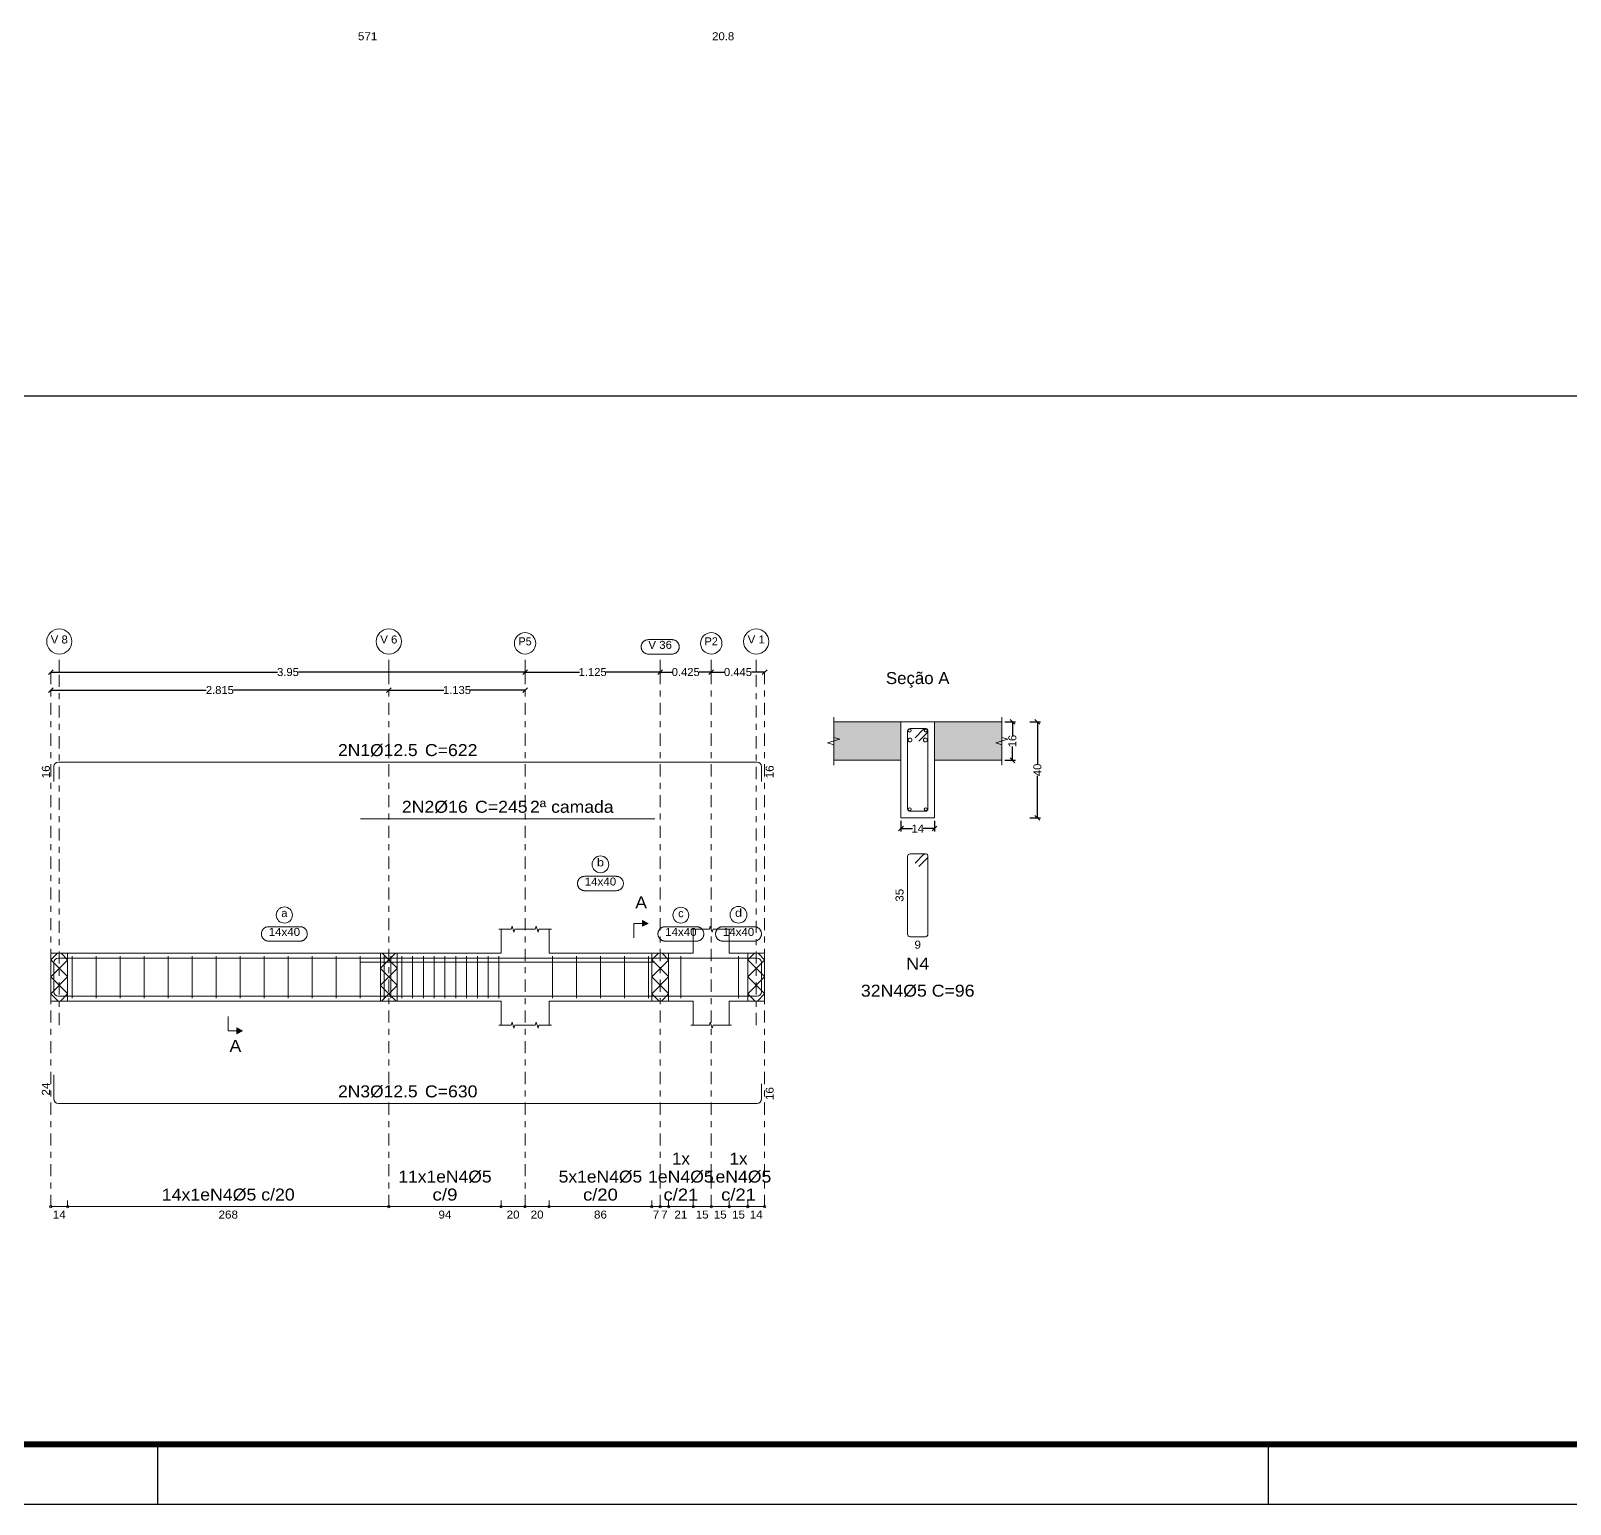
# Model space of a CAD drawing. Header units: centimetres. Extents: x 3194 to 3278, y -951 to -517.
# Drawn here: x 3220.8 to 3246.45, y -827.37 to -802.82 of the extents above; entities that cross this region are included whole.
import ezdxf
from ezdxf.enums import TextEntityAlignment as Align

# ---------------------------------------------------------------- set-up
doc = ezdxf.new("R2010")
doc.units = ezdxf.units.CM
doc.linetypes.add('CYPE_RAYAPUNTO', pattern=[0.4125, 0.2025, -0.105, 0, -0.105])
for name, color, linetype, lineweight in [('ARM_LONGITUDINAL_Ø12_5', 34, 'Continuous', 9), ('ARM_LONGITUDINAL_Ø16', 35, 'Continuous', 9), ('ARM_TRANSVERSAL_Ø5', 120, 'Continuous', 9), ('ELE_ARM_TRANS_TXT_EST', 7, 'Continuous', 9), ('ELE_CONT_NOS', 7, 'Continuous', 9), ('ELE_CONT_VIG_CONCRETO', 7, 'Continuous', 9), ('ELE_COT_COMPRIMENTO_PROJETADO', 8, 'Continuous', 0), ('ELE_COT_COT_ANCORAGENS', 8, 'Continuous', 0), ('ELE_COT_COT_EST', 8, 'Continuous', 0), ('ELE_COT_COT_LIN_APOIOS', 8, 'CYPE_RAYAPUNTO', 0), ('ELE_COT_TEXTOS_ESTRIBOS', 8, 'Continuous', 0), ('ELE_REF_COT_LIN_AUX_COTA', 8, 'CYPE_RAYAPUNTO', 9), ('ELE_REF_LINHAS_MARCAS_PLANTA', 8, 'Continuous', 9), ('ELE_REF_MARCAS_PLANTA', 8, 'Continuous', 9), ('ELE_REF_REF_NOME', 8, 'Continuous', 9), ('ELE_REF_REF_REFERENCIA', 8, 'Continuous', 9), ('ELE_REF_TEXTO_REF_NOME', 8, 'Continuous', 9), ('ELE_REF_TEXTO_REF_REFERENCIA', 8, 'Continuous', 9), ('POR_ARM_LONG_ARM_TEXTOS', 7, 'Continuous', 9), ('POR_ARM_LONG_TXT_COMP', 7, 'Continuous', 9), ('POR_ARM_LONG_TXT_IND_LAYER_ARM_LONG', 7, 'Continuous', 9), ('SEC_CONT_LAJES_CORTE', 8, 'Continuous', 9), ('SEC_CONT_VIG_CONCRETO_CORTE', 7, 'Continuous', 9), ('SEC_COTAS_SEC_DIM_VIGA', 8, 'Continuous', 0), ('SEC_COTAS_TEXTOS_DETALHE_ESTRIBOS', 8, 'Continuous', 0), ('SEC_REF_TXT_NOMES', 2, 'Continuous', 9), ('SEC_REF_TXT_POSICOES_ARM_ESTRIBOS', 7, 'Continuous', 9)]:
    doc.layers.add(name, color=color, linetype=linetype, lineweight=lineweight)
doc.layers.add('ARQ-FOLHA', color=7, linetype='Continuous')
doc.styles.add('CYPETXT', font='arial.ttf', dxfattribs={"height": 0.2})
doc.styles.add('CYPETXT_0.2', font='arial.ttf', dxfattribs={"height": 0.133333})
doc.dimstyles.new('cype_oblique', dxfattribs={"dimtxt": 0.18, "dimasz": 0.18, "dimexe": 0.05, "dimexo": 0.05, "dimgap": 0, "dimtad": 0, "dimdec": 4, "dimzin": 0, "dimdsep": 46, "dimtxsty": 'CYPETXT_0.2', "dimblk": 'OBLIQUE', "dimtsz": 0.04, "dimcen": 0.09, "dimadec": 0, "dimazin": 0, "dimtfac": 1, "dimtdec": 4, "dimtofl": 0, "dimtmove": 2, "dimatfit": 3, "dimfxl": 1, "dimtolj": 1, "dimtzin": 0, "dimarcsym": 0})

# ---------------------------------------------------------------- blocks, each defined once
blk = doc.blocks.new('*D1331')
at = {"layer": 'Defpoints', "color": 0, "transparency": 16777216}
for p in [(3235.297, -815.934), (3235.857, -815.934), (3235.857, -816.111)]:
    blk.add_point(p, dxfattribs=at)
at = {"layer": 'SEC_COTAS_SEC_DIM_VIGA', "color": 0, "lineweight": -2, "transparency": 16777216}
for p, q in [((3235.257, -816.151), (3235.337, -816.071)), ((3235.297, -815.984), (3235.297, -816.161)), ((3235.297, -816.111), (3235.488, -816.111)), ((3235.857, -816.111), (3235.665, -816.111)), ((3235.817, -816.151), (3235.897, -816.071)), ((3235.857, -815.984), (3235.857, -816.161))]:
    blk.add_line(p, q, dxfattribs=at)
at = {"layer": 'SEC_COTAS_SEC_DIM_VIGA', "color": 0, "transparency": 16777216, "insert": (3235.577, -816.111), "char_height": 0.1333, "attachment_point": 5, "style": 'CYPETXT_0.2'}
blk.add_mtext('\\A1;14', dxfattribs=at)
blk = doc.blocks.new('_OBLIQUE')
at = {"color": 0, "linetype": 'ByBlock'}
blk.add_line((-0.5, -0.5), (0.5, 0.5), dxfattribs=at)
blk = doc.blocks.new('*D1332')
at = {"layer": 'Defpoints', "color": 0, "transparency": 16777216}
for p in [(3236.977, -814.334), (3237.154, -814.334), (3236.977, -814.974)]:
    blk.add_point(p, dxfattribs=at)
at = {"layer": 'SEC_COTAS_SEC_DIM_VIGA', "color": 0, "lineweight": -2, "transparency": 16777216}
for p, q in [((3237.027, -814.334), (3237.204, -814.334)), ((3237.194, -814.374), (3237.114, -814.294)), ((3237.154, -814.334), (3237.154, -814.565)), ((3237.194, -815.014), (3237.114, -814.934)), ((3237.154, -814.974), (3237.154, -814.743)), ((3237.027, -814.974), (3237.204, -814.974))]:
    blk.add_line(p, q, dxfattribs=at)
at = {"layer": 'SEC_COTAS_SEC_DIM_VIGA', "color": 0, "transparency": 16777216, "insert": (3237.154, -814.654), "char_height": 0.1333, "attachment_point": 5, "rotation": 90, "style": 'CYPETXT_0.2'}
blk.add_mtext('\\A1;16', dxfattribs=at)
blk = doc.blocks.new('*D1333')
at = {"layer": 'Defpoints', "color": 0, "transparency": 16777216}
for p in [(3237.393, -814.334), (3237.57, -814.334), (3237.393, -815.934)]:
    blk.add_point(p, dxfattribs=at)
at = {"layer": 'SEC_COTAS_SEC_DIM_VIGA', "color": 0, "lineweight": -2, "transparency": 16777216}
for p, q in [((3237.443, -814.334), (3237.62, -814.334)), ((3237.61, -814.374), (3237.53, -814.294)), ((3237.57, -814.334), (3237.57, -815.036)), ((3237.57, -815.934), (3237.57, -815.232)), ((3237.443, -815.934), (3237.62, -815.934)), ((3237.61, -815.974), (3237.53, -815.894))]:
    blk.add_line(p, q, dxfattribs=at)
at = {"layer": 'SEC_COTAS_SEC_DIM_VIGA', "color": 0, "transparency": 16777216, "insert": (3237.57, -815.134), "char_height": 0.1333, "attachment_point": 5, "rotation": 90, "style": 'CYPETXT_0.2'}
blk.add_mtext('\\A1;40', dxfattribs=at)
blk = doc.blocks.new('*D1335')
at = {"layer": 'Defpoints', "color": 0, "transparency": 16777216}
for p in [(3221.137, -813.804), (3221.137, -813.804), (3226.767, -813.804)]:
    blk.add_point(p, dxfattribs=at)
at = {"layer": 'ELE_COT_COMPRIMENTO_PROJETADO', "color": 0, "lineweight": -2, "transparency": 16777216}
for p, q in [((3221.097, -813.844), (3221.177, -813.764)), ((3221.137, -813.804), (3223.725, -813.804)), ((3226.767, -813.804), (3224.178, -813.804)), ((3226.727, -813.844), (3226.807, -813.764))]:
    blk.add_line(p, q, dxfattribs=at)
at = {"layer": 'ELE_COT_COMPRIMENTO_PROJETADO', "color": 0, "transparency": 16777216, "insert": (3223.952, -813.804), "char_height": 0.1333, "attachment_point": 5, "style": 'CYPETXT_0.2'}
blk.add_mtext('\\A1;2.815', dxfattribs=at)
blk = doc.blocks.new('*D1336')
at = {"layer": 'Defpoints', "color": 0, "transparency": 16777216}
for p in [(3226.767, -813.804), (3226.767, -813.804), (3229.037, -813.804)]:
    blk.add_point(p, dxfattribs=at)
at = {"layer": 'ELE_COT_COMPRIMENTO_PROJETADO', "color": 0, "lineweight": -2, "transparency": 16777216}
for p, q in [((3226.727, -813.844), (3226.807, -813.764)), ((3226.767, -813.804), (3227.682, -813.804)), ((3229.037, -813.804), (3228.121, -813.804)), ((3228.997, -813.844), (3229.077, -813.764))]:
    blk.add_line(p, q, dxfattribs=at)
at = {"layer": 'ELE_COT_COMPRIMENTO_PROJETADO', "color": 0, "transparency": 16777216, "insert": (3227.902, -813.804), "char_height": 0.1333, "attachment_point": 5, "style": 'CYPETXT_0.2'}
blk.add_mtext('\\A1;1.135', dxfattribs=at)
blk = doc.blocks.new('*D1337')
at = {"layer": 'Defpoints', "color": 0, "transparency": 16777216}
for p in [(3221.137, -813.504), (3221.137, -813.504), (3229.037, -813.504)]:
    blk.add_point(p, dxfattribs=at)
at = {"layer": 'ELE_COT_COMPRIMENTO_PROJETADO', "color": 0, "lineweight": -2, "transparency": 16777216}
for p, q in [((3221.097, -813.544), (3221.177, -813.464)), ((3221.137, -813.504), (3224.913, -813.504)), ((3229.037, -813.504), (3225.26, -813.504)), ((3228.997, -813.544), (3229.077, -813.464))]:
    blk.add_line(p, q, dxfattribs=at)
at = {"layer": 'ELE_COT_COMPRIMENTO_PROJETADO', "color": 0, "transparency": 16777216, "insert": (3225.087, -813.504), "char_height": 0.1333, "attachment_point": 5, "style": 'CYPETXT_0.2'}
blk.add_mtext('\\A1;3.95', dxfattribs=at)
blk = doc.blocks.new('*D1338')
at = {"layer": 'Defpoints', "color": 0, "transparency": 16777216}
for p in [(3229.037, -813.504), (3229.037, -813.504), (3231.287, -813.504)]:
    blk.add_point(p, dxfattribs=at)
at = {"layer": 'ELE_COT_COMPRIMENTO_PROJETADO', "color": 0, "lineweight": -2, "transparency": 16777216}
for p, q in [((3228.997, -813.544), (3229.077, -813.464)), ((3229.037, -813.504), (3229.942, -813.504)), ((3231.287, -813.504), (3230.381, -813.504)), ((3231.247, -813.544), (3231.327, -813.464))]:
    blk.add_line(p, q, dxfattribs=at)
at = {"layer": 'ELE_COT_COMPRIMENTO_PROJETADO', "color": 0, "transparency": 16777216, "insert": (3230.162, -813.504), "char_height": 0.1333, "attachment_point": 5, "style": 'CYPETXT_0.2'}
blk.add_mtext('\\A1;1.125', dxfattribs=at)
blk = doc.blocks.new('*D1339')
at = {"layer": 'Defpoints', "color": 0, "transparency": 16777216}
for p in [(3231.287, -813.504), (3231.287, -813.504), (3232.137, -813.504)]:
    blk.add_point(p, dxfattribs=at)
at = {"layer": 'ELE_COT_COMPRIMENTO_PROJETADO', "color": 0, "lineweight": -2, "transparency": 16777216}
for p, q in [((3231.247, -813.544), (3231.327, -813.464)), ((3231.287, -813.504), (3231.486, -813.504)), ((3232.137, -813.504), (3231.937, -813.504)), ((3232.097, -813.544), (3232.177, -813.464))]:
    blk.add_line(p, q, dxfattribs=at)
at = {"layer": 'ELE_COT_COMPRIMENTO_PROJETADO', "color": 0, "transparency": 16777216, "insert": (3231.712, -813.504), "char_height": 0.1333, "attachment_point": 5, "style": 'CYPETXT_0.2'}
blk.add_mtext('\\A1;0.425', dxfattribs=at)
blk = doc.blocks.new('*D1340')
at = {"layer": 'Defpoints', "color": 0, "transparency": 16777216}
for p in [(3232.137, -813.504), (3232.137, -813.504), (3233.027, -813.504)]:
    blk.add_point(p, dxfattribs=at)
at = {"layer": 'ELE_COT_COMPRIMENTO_PROJETADO', "color": 0, "lineweight": -2, "transparency": 16777216}
for p, q in [((3232.097, -813.544), (3232.177, -813.464)), ((3232.137, -813.504), (3232.356, -813.504)), ((3233.027, -813.504), (3232.807, -813.504)), ((3232.987, -813.544), (3233.067, -813.464))]:
    blk.add_line(p, q, dxfattribs=at)
at = {"layer": 'ELE_COT_COMPRIMENTO_PROJETADO', "color": 0, "transparency": 16777216, "insert": (3232.582, -813.504), "char_height": 0.1333, "attachment_point": 5, "style": 'CYPETXT_0.2'}
blk.add_mtext('\\A1;0.445', dxfattribs=at)
blk = doc.blocks.new('FOLHA A1')
at = {"layer": 'ARQ-FOLHA'}
for p, q in [((286, -594), (286, -584)), ((471, -594), (471, -584)), ((0, -594), (841, -594))]:
    blk.add_line(p, q, dxfattribs=at)
at = {"layer": 'ARQ-FOLHA', "const_width": 1}
blk.add_lwpolyline([(25, -10), (25, -584), (831, -584), (831, -10), (25, -10)], dxfattribs=at)

msp = doc.modelspace()

# ---------------------------------------------------------------- hatches: boundary and pattern name
at = {"layer": 'ELE_REF_LINHAS_MARCAS_PLANTA'}
for points in [[(3230.99323, -817.7406), (3230.99323, -817.6446), (3231.08923, -817.6926)], [(3224.23453, -819.4346), (3224.23453, -819.5306), (3224.33053, -819.4826)]]:
    msp.add_hatch(color=256, dxfattribs=at).paths.add_polyline_path(points)
at = {"layer": 'SEC_CONT_LAJES_CORTE', "true_color": 0xdad7d3}
for points in [[(3234.17653, -814.33394), (3235.29653, -814.33394), (3235.29653, -814.97394), (3234.17653, -814.97394)], [(3236.97653, -814.33394), (3235.85653, -814.33394), (3235.85653, -814.97394), (3236.97653, -814.97394)]]:
    msp.add_hatch(color=254, dxfattribs=at).paths.add_polyline_path(points)

# ---------------------------------------------------------------- linework, layer by layer
msp.add_line((3196.8194, -808.89928), (3259.9194, -808.89928))
at = {"layer": 'ARM_LONGITUDINAL_Ø12_5'}
for points in [[(3221.18653, -815.32894), (3221.18653, -815.07894), (3221.19223, -815.05024), (3221.20849, -815.02591), (3221.23282, -815.00965), (3221.26153, -815.00394), (3232.90153, -815.00394), (3232.93023, -815.00965), (3232.95456, -815.02591), (3232.97082, -815.05024), (3232.97653, -815.07894), (3232.97653, -815.32894)], [(3221.18653, -818.5946), (3221.18653, -818.3446), (3221.19223, -818.3159), (3221.20849, -818.29157), (3221.23282, -818.27531), (3221.26153, -818.2696), (3232.90153, -818.2696), (3232.93023, -818.27531), (3232.95456, -818.29157), (3232.97082, -818.3159), (3232.97653, -818.3446), (3232.97653, -818.5946)], [(3232.97653, -818.5806), (3232.97653, -818.8306), (3232.97082, -818.8593), (3232.95456, -818.88363), (3232.93023, -818.89989), (3232.90153, -818.9056), (3221.26153, -818.9056), (3221.23282, -818.89989), (3221.20849, -818.88363), (3221.19223, -818.8593), (3221.18653, -818.8306), (3221.18653, -818.4303)], [(3232.97653, -820.36588), (3232.97653, -820.61588), (3232.97082, -820.64458), (3232.95456, -820.66891), (3232.93023, -820.68517), (3232.90153, -820.69088), (3221.26153, -820.69088), (3221.23282, -820.68517), (3221.20849, -820.66891), (3221.19223, -820.64458), (3221.18653, -820.61588), (3221.18653, -820.21558)]]:
    msp.add_lwpolyline(points, dxfattribs=at)
for centre in [(3235.44153, -814.47894), (3235.71153, -814.47894), (3235.44153, -815.78894), (3235.71153, -815.78894)]:
    msp.add_circle(centre, 0.025, dxfattribs=at)
at = {"layer": 'ARM_LONGITUDINAL_Ø16'}
for points in [[(3231.19653, -815.94894), (3226.29653, -815.94894)], [(3231.19653, -818.3356), (3226.29653, -818.3356)]]:
    msp.add_lwpolyline(points, dxfattribs=at)
for centre in [(3235.44853, -814.63594), (3235.70453, -814.63594)]:
    msp.add_circle(centre, 0.032, dxfattribs=at)
at = {"layer": 'ARM_TRANSVERSAL_Ø5'}
for p, q in [((3221.49153, -818.2376), (3221.49153, -818.9376)), ((3221.89153, -818.2376), (3221.89153, -818.9376)), ((3222.29153, -818.2376), (3222.29153, -818.9376)), ((3222.69153, -818.2376), (3222.69153, -818.9376)), ((3223.09153, -818.2376), (3223.09153, -818.9376)), ((3223.49153, -818.2376), (3223.49153, -818.9376)), ((3223.89153, -818.2376), (3223.89153, -818.9376)), ((3224.29153, -818.2376), (3224.29153, -818.9376)), ((3224.69153, -818.2376), (3224.69153, -818.9376)), ((3225.09153, -818.2376), (3225.09153, -818.9376)), ((3225.49153, -818.2376), (3225.49153, -818.9376)), ((3225.89153, -818.2376), (3225.89153, -818.9376)), ((3226.29153, -818.2376), (3226.29153, -818.9376)), ((3226.69153, -818.2376), (3226.69153, -818.9376)), ((3226.80153, -818.2376), (3226.80153, -818.9376)), ((3226.98153, -818.2376), (3226.98153, -818.9376)), ((3227.16153, -818.2376), (3227.16153, -818.9376)), ((3227.34153, -818.2376), (3227.34153, -818.9376)), ((3227.52153, -818.2376), (3227.52153, -818.9376)), ((3227.70153, -818.2376), (3227.70153, -818.9376)), ((3227.88153, -818.2376), (3227.88153, -818.9376)), ((3228.06153, -818.2376), (3228.06153, -818.9376)), ((3228.24153, -818.2376), (3228.24153, -818.9376)), ((3228.42153, -818.2376), (3228.42153, -818.9376)), ((3228.60153, -818.2376), (3228.60153, -818.9376)), ((3229.49153, -818.2376), (3229.49153, -818.9376)), ((3229.89153, -818.2376), (3229.89153, -818.9376)), ((3230.29153, -818.2376), (3230.29153, -818.9376)), ((3230.69153, -818.2376), (3230.69153, -818.9376)), ((3231.09153, -818.2376), (3231.09153, -818.9376)), ((3231.63159, -818.2376), (3231.63159, -818.9376)), ((3232.59159, -818.2376), (3232.59159, -818.9376))]:
    msp.add_line(p, q, dxfattribs=at)
for points in [[(3235.5928, -814.65706), (3235.73422, -814.51564), (3235.73945, -814.50928), (3235.74333, -814.50202), (3235.74572, -814.49414), (3235.74653, -814.48594), (3235.74572, -814.47775), (3235.74333, -814.46987), (3235.73945, -814.46261), (3235.73422, -814.45624), (3235.72786, -814.45102), (3235.7206, -814.44714), (3235.71272, -814.44475), (3235.70453, -814.44394), (3235.44853, -814.44394), (3235.43245, -814.44714), (3235.41883, -814.45624), (3235.40972, -814.46987), (3235.40653, -814.48594), (3235.40653, -815.78194), (3235.40972, -815.79802), (3235.41883, -815.81164), (3235.43245, -815.82075), (3235.44853, -815.82394), (3235.70453, -815.82394), (3235.7206, -815.82075), (3235.73422, -815.81164), (3235.74333, -815.79802), (3235.74653, -815.78194), (3235.74653, -814.48594), (3235.74572, -814.47775), (3235.74333, -814.46987), (3235.73945, -814.46261), (3235.73422, -814.45624), (3235.72786, -814.45102), (3235.7206, -814.44714), (3235.71272, -814.44475), (3235.70453, -814.44394), (3235.69795, -814.44446), (3235.69155, -814.446), (3235.68546, -814.44852), (3235.67984, -814.45196), (3235.67483, -814.45624), (3235.53341, -814.59767)], [(3235.5928, -816.7464), (3235.73422, -816.60497), (3235.73945, -816.59861), (3235.74333, -816.59135), (3235.74572, -816.58347), (3235.74653, -816.57528), (3235.74572, -816.56708), (3235.74333, -816.5592), (3235.73945, -816.55194), (3235.73422, -816.54558), (3235.72786, -816.54035), (3235.7206, -816.53647), (3235.71272, -816.53408), (3235.70453, -816.53328), (3235.44853, -816.53328), (3235.43245, -816.53647), (3235.41883, -816.54558), (3235.40972, -816.5592), (3235.40653, -816.57528), (3235.40653, -817.87128), (3235.40972, -817.88735), (3235.41883, -817.90097), (3235.43245, -817.91008), (3235.44853, -817.91328), (3235.70453, -817.91328), (3235.7206, -817.91008), (3235.73422, -817.90097), (3235.74333, -817.88735), (3235.74653, -817.87128), (3235.74653, -816.57528), (3235.74572, -816.56708), (3235.74333, -816.5592), (3235.73945, -816.55194), (3235.73422, -816.54558), (3235.72786, -816.54035), (3235.7206, -816.53647), (3235.71272, -816.53408), (3235.70453, -816.53328), (3235.69795, -816.53379), (3235.69155, -816.53533), (3235.68546, -816.53785), (3235.67984, -816.5413), (3235.67483, -816.54558), (3235.53341, -816.687)]]:
    msp.add_lwpolyline(points, dxfattribs=at)
at = {"layer": 'ELE_CONT_NOS'}
for p, q in [((3228.63653, -818.1876), (3228.63653, -817.7876)), ((3229.43653, -818.1876), (3229.43653, -817.7876)), ((3231.83666, -818.1876), (3231.83666, -817.7876)), ((3232.43666, -818.1876), (3232.43666, -817.7876)), ((3221.13653, -818.1876), (3221.13653, -818.9876)), ((3231.14653, -818.1876), (3231.14653, -818.1876)), ((3231.42653, -818.1876), (3231.42653, -818.1876)), ((3233.02653, -818.1876), (3233.02653, -818.9876)), ((3228.63653, -818.9876), (3228.63653, -819.3876)), ((3229.43653, -818.9876), (3229.43653, -819.3876)), ((3231.14653, -818.9876), (3231.14653, -818.9876)), ((3231.42653, -818.9876), (3231.42653, -818.9876)), ((3231.83666, -818.9876), (3231.83666, -819.3876)), ((3232.43666, -818.9876), (3232.43666, -819.3876))]:
    msp.add_line(p, q, dxfattribs=at)
at = {"layer": 'ELE_CONT_NOS', "lineweight": 0}
for p, q in [((3221.13653, -818.29938), (3221.2483, -818.1876)), ((3221.41653, -818.29653), (3221.30759, -818.1876)), ((3226.62653, -818.43938), (3226.8783, -818.1876)), ((3226.90653, -818.43938), (3226.65475, -818.1876)), ((3231.14653, -818.29938), (3231.2583, -818.1876)), ((3231.42653, -818.29653), (3231.31759, -818.1876)), ((3232.74653, -818.29938), (3232.8583, -818.1876)), ((3233.02653, -818.29653), (3232.91759, -818.1876)), ((3221.41653, -818.57938), (3221.13653, -818.29938)), ((3221.13653, -818.58222), (3221.41653, -818.30222)), ((3226.62653, -818.72222), (3226.90653, -818.44222)), ((3226.90653, -818.72222), (3226.62653, -818.44222)), ((3231.42653, -818.57938), (3231.14653, -818.29938)), ((3231.14653, -818.58222), (3231.42653, -818.30222)), ((3233.02653, -818.57938), (3232.74653, -818.29938)), ((3232.74653, -818.58222), (3233.02653, -818.30222)), ((3221.41653, -818.86222), (3221.13653, -818.58222)), ((3221.13653, -818.86506), (3221.41653, -818.58506)), ((3226.88907, -818.9876), (3226.62653, -818.72506)), ((3226.64399, -818.9876), (3226.90653, -818.72506)), ((3231.42653, -818.86222), (3231.14653, -818.58222)), ((3231.14653, -818.86506), (3231.42653, -818.58506)), ((3233.02653, -818.86222), (3232.74653, -818.58222)), ((3232.74653, -818.86506), (3233.02653, -818.58506)), ((3221.25907, -818.9876), (3221.13653, -818.86506)), ((3221.29683, -818.9876), (3221.41653, -818.86791)), ((3231.26907, -818.9876), (3231.14653, -818.86506)), ((3231.30683, -818.9876), (3231.42653, -818.86791)), ((3232.86907, -818.9876), (3232.74653, -818.86506)), ((3232.90683, -818.9876), (3233.02653, -818.86791))]:
    msp.add_line(p, q, dxfattribs=at)
at = {"layer": 'ELE_CONT_NOS'}
for points in [[(3228.59653, -817.7876), (3228.80653, -817.7876), (3228.82153, -817.7376), (3228.85153, -817.8376), (3228.86653, -817.7876), (3229.07653, -817.7876)], [(3228.99653, -817.7876), (3229.20653, -817.7876), (3229.22153, -817.7376), (3229.25153, -817.8376), (3229.26653, -817.7876), (3229.47653, -817.7876)], [(3231.79666, -817.7876), (3232.10666, -817.7876), (3232.12166, -817.7376), (3232.15166, -817.8376), (3232.16666, -817.7876), (3232.47666, -817.7876)], [(3221.13653, -818.1876), (3221.41653, -818.1876)], [(3231.14653, -818.1876), (3231.42653, -818.1876)], [(3232.74653, -818.1876), (3233.02653, -818.1876)], [(3221.13653, -818.9876), (3221.41653, -818.9876)], [(3231.14653, -818.9876), (3231.42653, -818.9876)], [(3232.74653, -818.9876), (3233.02653, -818.9876)], [(3228.59653, -819.3876), (3228.80653, -819.3876), (3228.82153, -819.3376), (3228.85153, -819.4376), (3228.86653, -819.3876), (3229.07653, -819.3876)], [(3228.99653, -819.3876), (3229.20653, -819.3876), (3229.22153, -819.3376), (3229.25153, -819.4376), (3229.26653, -819.3876), (3229.47653, -819.3876)], [(3231.79666, -819.3876), (3232.10666, -819.3876), (3232.12166, -819.3376), (3232.15166, -819.4376), (3232.16666, -819.3876), (3232.47666, -819.3876)]]:
    msp.add_lwpolyline(points, dxfattribs=at)
at = {"layer": 'ELE_CONT_NOS', "lineweight": 0}
for points in [[(3221.13653, -818.1876), (3221.13653, -818.9876), (3221.41653, -818.9876), (3221.41653, -818.1876), (3221.13653, -818.1876)], [(3226.62653, -818.1876), (3226.62653, -818.9876), (3226.90653, -818.9876), (3226.90653, -818.1876), (3226.62653, -818.1876)], [(3231.14653, -818.1876), (3231.14653, -818.9876), (3231.42653, -818.9876), (3231.42653, -818.1876), (3231.14653, -818.1876)], [(3232.74653, -818.1876), (3232.74653, -818.9876), (3233.02653, -818.9876), (3233.02653, -818.1876), (3232.74653, -818.1876)]]:
    msp.add_lwpolyline(points, close=True, dxfattribs=at)
at = {"layer": 'ELE_CONT_VIG_CONCRETO'}
for p, q in [((3221.41653, -818.1876), (3226.76653, -818.1876)), ((3226.76653, -818.1876), (3228.63653, -818.1876)), ((3229.43653, -818.1876), (3231.14653, -818.1876)), ((3231.42653, -818.1876), (3231.83666, -818.1876)), ((3232.43666, -818.1876), (3232.74653, -818.1876)), ((3221.41653, -818.9876), (3226.76653, -818.9876)), ((3226.76653, -818.9876), (3228.63653, -818.9876)), ((3229.43653, -818.9876), (3231.14653, -818.9876)), ((3231.42653, -818.9876), (3231.83666, -818.9876)), ((3232.43666, -818.9876), (3232.74653, -818.9876))]:
    msp.add_line(p, q, dxfattribs=at)
at = {"layer": 'ELE_COT_COT_EST'}
for p, q in [((3221.13653, -822.41088), (3221.13653, -822.31088)), ((3221.41653, -822.41088), (3221.41653, -822.31088)), ((3226.76653, -822.41088), (3226.76653, -822.31088)), ((3228.63653, -822.41088), (3228.63653, -822.31088)), ((3229.03653, -822.41088), (3229.03653, -822.31088)), ((3229.43653, -822.41088), (3229.43653, -822.31088)), ((3231.14653, -822.41088), (3231.14653, -822.31088)), ((3231.28653, -822.41088), (3231.28653, -822.31088)), ((3231.42653, -822.41088), (3231.42653, -822.31088)), ((3231.83666, -822.41088), (3231.83666, -822.31088)), ((3232.13666, -822.41088), (3232.13666, -822.31088)), ((3232.43666, -822.41088), (3232.43666, -822.31088)), ((3232.74653, -822.41088), (3232.74653, -822.31088))]:
    msp.add_line(p, q, dxfattribs=at)
for points in [[(3221.13653, -822.41088), (3221.41653, -822.41088), (3221.41653, -822.31088)], [(3221.41653, -822.41088), (3226.76653, -822.41088), (3226.76653, -822.31088)], [(3226.76653, -822.41088), (3228.63653, -822.41088), (3228.63653, -822.31088)], [(3228.63653, -822.41088), (3229.03653, -822.41088), (3229.03653, -822.31088)], [(3229.03653, -822.41088), (3229.43653, -822.41088), (3229.43653, -822.31088)], [(3229.43653, -822.41088), (3231.14653, -822.41088), (3231.14653, -822.31088)], [(3231.14653, -822.41088), (3231.28653, -822.41088), (3231.28653, -822.31088)], [(3231.28653, -822.41088), (3231.42653, -822.41088), (3231.42653, -822.31088)], [(3231.42653, -822.41088), (3231.83666, -822.41088), (3231.83666, -822.31088)], [(3231.83666, -822.41088), (3232.13666, -822.41088), (3232.13666, -822.31088)], [(3232.13666, -822.41088), (3232.43666, -822.41088), (3232.43666, -822.31088)], [(3232.43666, -822.41088), (3232.74653, -822.41088), (3232.74653, -822.31088)], [(3232.74653, -822.41088), (3233.02653, -822.41088), (3233.02653, -822.31088)]]:
    msp.add_lwpolyline(points, dxfattribs=at)
for centre in [(3221.13653, -822.41088), (3221.41653, -822.41088), (3221.41653, -822.41088), (3226.76653, -822.41088), (3226.76653, -822.41088), (3228.63653, -822.41088), (3228.63653, -822.41088), (3229.03653, -822.41088), (3229.03653, -822.41088), (3229.43653, -822.41088), (3229.43653, -822.41088), (3231.14653, -822.41088), (3231.14653, -822.41088), (3231.28653, -822.41088), (3231.28653, -822.41088), (3231.42653, -822.41088), (3231.42653, -822.41088), (3231.83666, -822.41088), (3231.83666, -822.41088), (3232.13666, -822.41088), (3232.13666, -822.41088), (3232.43666, -822.41088), (3232.43666, -822.41088), (3232.74653, -822.41088), (3232.74653, -822.41088), (3233.02653, -822.41088)]:
    msp.add_circle(centre, 0.02, dxfattribs=at)
at = {"layer": 'ELE_COT_COT_LIN_APOIOS'}
for p, q in [((3221.13653, -813.50394), (3221.13653, -822.41088)), ((3221.13653, -813.50394), (3221.13653, -822.41088)), ((3226.76653, -813.50394), (3226.76653, -822.41088)), ((3229.03653, -813.50394), (3229.03653, -822.41088)), ((3229.03653, -813.50394), (3229.03653, -822.41088)), ((3231.28653, -813.50394), (3231.28653, -822.41088)), ((3232.13666, -813.50394), (3232.13666, -822.41088)), ((3233.02653, -813.50394), (3233.02653, -822.41088))]:
    msp.add_line(p, q, dxfattribs=at)
at = {"layer": 'ELE_REF_COT_LIN_AUX_COTA'}
for p, q in [((3221.27653, -813.50394), (3221.27653, -813.20394)), ((3226.76653, -813.50394), (3226.76653, -813.20394)), ((3229.03653, -813.50394), (3229.03653, -813.20394)), ((3231.28653, -813.50394), (3231.28653, -813.20394)), ((3232.13666, -813.50394), (3232.13666, -813.20394)), ((3232.88653, -813.50394), (3232.88653, -813.20394)), ((3221.27653, -819.3876), (3221.27653, -813.50394)), ((3232.88653, -819.3876), (3232.88653, -813.50394))]:
    msp.add_line(p, q, dxfattribs=at)
at = {"layer": 'ELE_REF_LINHAS_MARCAS_PLANTA'}
for p, q in [((3230.84923, -817.6926), (3230.84923, -817.9326)), ((3230.84923, -817.6926), (3230.99323, -817.6926)), ((3224.09053, -819.4826), (3224.09053, -819.2426)), ((3224.09053, -819.4826), (3224.23453, -819.4826))]:
    msp.add_line(p, q, dxfattribs=at)
for points in [[(3230.99323, -817.7406), (3230.99323, -817.6446), (3231.08923, -817.6926)], [(3224.23453, -819.4346), (3224.23453, -819.5306), (3224.33053, -819.4826)]]:
    msp.add_lwpolyline(points, close=True, dxfattribs=at)
at = {"layer": 'ELE_REF_REF_NOME'}
for points in [[(3230.55353, -816.9076), (3230.56154, -816.90787), (3230.56952, -816.90867), (3230.57743, -816.91001), (3230.58523, -816.91186), (3230.59289, -816.91424), (3230.60037, -816.91712), (3230.60765, -816.9205), (3230.61468, -816.92435), (3230.62144, -816.92867), (3230.6279, -816.93343), (3230.63402, -816.9386), (3230.63978, -816.94418), (3230.64516, -816.95013), (3230.65013, -816.95642), (3230.65467, -816.96303), (3230.65876, -816.96993), (3230.66238, -816.97709), (3230.66551, -816.98447), (3230.66814, -816.99205), (3230.67026, -816.99978), (3230.67185, -817.00764), (3230.67292, -817.01559), (3230.67346, -817.02359), (3230.67346, -817.03161), (3230.67292, -817.03961), (3230.67185, -817.04756), (3230.67026, -817.05542), (3230.66814, -817.06315), (3230.66551, -817.07073), (3230.66238, -817.07811), (3230.65876, -817.08527), (3230.65467, -817.09217), (3230.65013, -817.09878), (3230.64516, -817.10508), (3230.63978, -817.11102), (3230.63402, -817.1166), (3230.6279, -817.12178), (3230.62144, -817.12653), (3230.61468, -817.13085), (3230.60765, -817.1347), (3230.60037, -817.13808), (3230.59289, -817.14096), (3230.58523, -817.14334), (3230.57743, -817.1452), (3230.56952, -817.14653), (3230.56154, -817.14733), (3230.55353, -817.1476), (3230.02953, -817.1476), (3230.02151, -817.14733), (3230.01353, -817.14653), (3230.00562, -817.1452), (3229.99782, -817.14334), (3229.99016, -817.14096), (3229.98268, -817.13808), (3229.9754, -817.1347), (3229.96837, -817.13085), (3229.96161, -817.12653), (3229.95516, -817.12178), (3229.94903, -817.1166), (3229.94327, -817.11102), (3229.93789, -817.10508), (3229.93292, -817.09878), (3229.92838, -817.09217), (3229.92429, -817.08527), (3229.92067, -817.07811), (3229.91754, -817.07073), (3229.91491, -817.06315), (3229.91279, -817.05542), (3229.9112, -817.04756), (3229.91013, -817.03961), (3229.90959, -817.03161), (3229.90959, -817.02359), (3229.91013, -817.01559), (3229.9112, -817.00764), (3229.91279, -816.99978), (3229.91491, -816.99205), (3229.91754, -816.98447), (3229.92067, -816.97709), (3229.92429, -816.96993), (3229.92838, -816.96303), (3229.93292, -816.95642), (3229.93789, -816.95013), (3229.94327, -816.94418), (3229.94903, -816.9386), (3229.95516, -816.93343), (3229.96161, -816.92867), (3229.96837, -816.92435), (3229.9754, -816.9205), (3229.98268, -816.91712), (3229.99016, -816.91424), (3229.99782, -816.91186), (3230.00562, -816.91001), (3230.01353, -816.90867), (3230.02151, -816.90787), (3230.02953, -816.9076), (3230.55353, -816.9076)], [(3225.28853, -817.7476), (3225.29654, -817.74787), (3225.30452, -817.74867), (3225.31243, -817.75001), (3225.32023, -817.75186), (3225.32789, -817.75424), (3225.33537, -817.75712), (3225.34265, -817.7605), (3225.34968, -817.76435), (3225.35644, -817.76867), (3225.3629, -817.77343), (3225.36902, -817.7786), (3225.37478, -817.78418), (3225.38016, -817.79013), (3225.38513, -817.79642), (3225.38967, -817.80303), (3225.39376, -817.80993), (3225.39738, -817.81709), (3225.40051, -817.82447), (3225.40314, -817.83205), (3225.40526, -817.83978), (3225.40685, -817.84764), (3225.40792, -817.85559), (3225.40846, -817.86359), (3225.40846, -817.87161), (3225.40792, -817.87961), (3225.40685, -817.88756), (3225.40526, -817.89542), (3225.40314, -817.90315), (3225.40051, -817.91073), (3225.39738, -817.91811), (3225.39376, -817.92527), (3225.38967, -817.93217), (3225.38513, -817.93878), (3225.38016, -817.94508), (3225.37478, -817.95102), (3225.36902, -817.9566), (3225.3629, -817.96178), (3225.35644, -817.96653), (3225.34968, -817.97085), (3225.34265, -817.9747), (3225.33537, -817.97808), (3225.32789, -817.98096), (3225.32023, -817.98334), (3225.31243, -817.9852), (3225.30452, -817.98653), (3225.29654, -817.98733), (3225.28853, -817.9876), (3224.76453, -817.9876), (3224.75651, -817.98733), (3224.74853, -817.98653), (3224.74062, -817.9852), (3224.73282, -817.98334), (3224.72516, -817.98096), (3224.71768, -817.97808), (3224.7104, -817.9747), (3224.70337, -817.97085), (3224.69661, -817.96653), (3224.69016, -817.96178), (3224.68403, -817.9566), (3224.67827, -817.95102), (3224.67289, -817.94508), (3224.66792, -817.93878), (3224.66338, -817.93217), (3224.65929, -817.92527), (3224.65567, -817.91811), (3224.65254, -817.91073), (3224.64991, -817.90315), (3224.64779, -817.89542), (3224.6462, -817.88756), (3224.64513, -817.87961), (3224.64459, -817.87161), (3224.64459, -817.86359), (3224.64513, -817.85559), (3224.6462, -817.84764), (3224.64779, -817.83978), (3224.64991, -817.83205), (3224.65254, -817.82447), (3224.65567, -817.81709), (3224.65929, -817.80993), (3224.66338, -817.80303), (3224.66792, -817.79642), (3224.67289, -817.79013), (3224.67827, -817.78418), (3224.68403, -817.7786), (3224.69016, -817.77343), (3224.69661, -817.76867), (3224.70337, -817.76435), (3224.7104, -817.7605), (3224.71768, -817.75712), (3224.72516, -817.75424), (3224.73282, -817.75186), (3224.74062, -817.75001), (3224.74853, -817.74867), (3224.75651, -817.74787), (3224.76453, -817.7476), (3225.28853, -817.7476)], [(3231.89359, -817.7476), (3231.90161, -817.74787), (3231.90959, -817.74867), (3231.9175, -817.75001), (3231.9253, -817.75186), (3231.93296, -817.75424), (3231.94044, -817.75712), (3231.94772, -817.7605), (3231.95475, -817.76435), (3231.96151, -817.76867), (3231.96796, -817.77343), (3231.97409, -817.7786), (3231.97985, -817.78418), (3231.98523, -817.79013), (3231.9902, -817.79642), (3231.99474, -817.80303), (3231.99883, -817.80993), (3232.00245, -817.81709), (3232.00558, -817.82447), (3232.00821, -817.83205), (3232.01033, -817.83978), (3232.01192, -817.84764), (3232.01299, -817.85559), (3232.01353, -817.86359), (3232.01353, -817.87161), (3232.01299, -817.87961), (3232.01192, -817.88756), (3232.01033, -817.89542), (3232.00821, -817.90315), (3232.00558, -817.91073), (3232.00245, -817.91811), (3231.99883, -817.92527), (3231.99474, -817.93217), (3231.9902, -817.93878), (3231.98523, -817.94508), (3231.97985, -817.95102), (3231.97409, -817.9566), (3231.96796, -817.96178), (3231.96151, -817.96653), (3231.95475, -817.97085), (3231.94772, -817.9747), (3231.94044, -817.97808), (3231.93296, -817.98096), (3231.9253, -817.98334), (3231.9175, -817.9852), (3231.90959, -817.98653), (3231.90161, -817.98733), (3231.89359, -817.9876), (3231.36959, -817.9876), (3231.36158, -817.98733), (3231.3536, -817.98653), (3231.34569, -817.9852), (3231.33789, -817.98334), (3231.33023, -817.98096), (3231.32275, -817.97808), (3231.31547, -817.9747), (3231.30844, -817.97085), (3231.30168, -817.96653), (3231.29522, -817.96178), (3231.2891, -817.9566), (3231.28334, -817.95102), (3231.27796, -817.94508), (3231.27299, -817.93878), (3231.26845, -817.93217), (3231.26436, -817.92527), (3231.26074, -817.91811), (3231.25761, -817.91073), (3231.25498, -817.90315), (3231.25286, -817.89542), (3231.25127, -817.88756), (3231.2502, -817.87961), (3231.24966, -817.87161), (3231.24966, -817.86359), (3231.2502, -817.85559), (3231.25127, -817.84764), (3231.25286, -817.83978), (3231.25498, -817.83205), (3231.25761, -817.82447), (3231.26074, -817.81709), (3231.26436, -817.80993), (3231.26845, -817.80303), (3231.27299, -817.79642), (3231.27796, -817.79013), (3231.28334, -817.78418), (3231.2891, -817.7786), (3231.29522, -817.77343), (3231.30168, -817.76867), (3231.30844, -817.76435), (3231.31547, -817.7605), (3231.32275, -817.75712), (3231.33023, -817.75424), (3231.33789, -817.75186), (3231.34569, -817.75001), (3231.3536, -817.74867), (3231.36158, -817.74787), (3231.36959, -817.7476), (3231.89359, -817.7476)], [(3232.85359, -817.7476), (3232.86161, -817.74787), (3232.86959, -817.74867), (3232.8775, -817.75001), (3232.8853, -817.75186), (3232.89296, -817.75424), (3232.90044, -817.75712), (3232.90772, -817.7605), (3232.91475, -817.76435), (3232.92151, -817.76867), (3232.92796, -817.77343), (3232.93409, -817.7786), (3232.93985, -817.78418), (3232.94523, -817.79013), (3232.9502, -817.79642), (3232.95474, -817.80303), (3232.95883, -817.80993), (3232.96245, -817.81709), (3232.96558, -817.82447), (3232.96821, -817.83205), (3232.97033, -817.83978), (3232.97192, -817.84764), (3232.97299, -817.85559), (3232.97353, -817.86359), (3232.97353, -817.87161), (3232.97299, -817.87961), (3232.97192, -817.88756), (3232.97033, -817.89542), (3232.96821, -817.90315), (3232.96558, -817.91073), (3232.96245, -817.91811), (3232.95883, -817.92527), (3232.95474, -817.93217), (3232.9502, -817.93878), (3232.94523, -817.94508), (3232.93985, -817.95102), (3232.93409, -817.9566), (3232.92796, -817.96178), (3232.92151, -817.96653), (3232.91475, -817.97085), (3232.90772, -817.9747), (3232.90044, -817.97808), (3232.89296, -817.98096), (3232.8853, -817.98334), (3232.8775, -817.9852), (3232.86959, -817.98653), (3232.86161, -817.98733), (3232.85359, -817.9876), (3232.32959, -817.9876), (3232.32158, -817.98733), (3232.3136, -817.98653), (3232.30569, -817.9852), (3232.29789, -817.98334), (3232.29023, -817.98096), (3232.28275, -817.97808), (3232.27547, -817.9747), (3232.26844, -817.97085), (3232.26168, -817.96653), (3232.25522, -817.96178), (3232.2491, -817.9566), (3232.24334, -817.95102), (3232.23796, -817.94508), (3232.23299, -817.93878), (3232.22845, -817.93217), (3232.22436, -817.92527), (3232.22074, -817.91811), (3232.21761, -817.91073), (3232.21498, -817.90315), (3232.21286, -817.89542), (3232.21127, -817.88756), (3232.2102, -817.87961), (3232.20966, -817.87161), (3232.20966, -817.86359), (3232.2102, -817.85559), (3232.21127, -817.84764), (3232.21286, -817.83978), (3232.21498, -817.83205), (3232.21761, -817.82447), (3232.22074, -817.81709), (3232.22436, -817.80993), (3232.22845, -817.80303), (3232.23299, -817.79642), (3232.23796, -817.79013), (3232.24334, -817.78418), (3232.2491, -817.7786), (3232.25522, -817.77343), (3232.26168, -817.76867), (3232.26844, -817.76435), (3232.27547, -817.7605), (3232.28275, -817.75712), (3232.29023, -817.75424), (3232.29789, -817.75186), (3232.30569, -817.75001), (3232.3136, -817.74867), (3232.32158, -817.74787), (3232.32959, -817.7476), (3232.85359, -817.7476)]]:
    msp.add_lwpolyline(points, close=True, dxfattribs=at)
for centre, radius in [((3230.29153, -816.70827), 0.13933), ((3225.02653, -817.5529), 0.13471), ((3231.63159, -817.55551), 0.13209), ((3232.59159, -817.54827), 0.13933)]:
    msp.add_circle(centre, radius, dxfattribs=at)
at = {"layer": 'ELE_REF_REF_REFERENCIA'}
msp.add_lwpolyline([(3231.48353, -812.96394), (3231.49154, -812.96421), (3231.49952, -812.96501), (3231.50743, -812.96635), (3231.51523, -812.96821), (3231.52289, -812.97058), (3231.53037, -812.97346), (3231.53765, -812.97684), (3231.54468, -812.98069), (3231.55144, -812.98501), (3231.5579, -812.98977), (3231.56402, -812.99494), (3231.56978, -813.00052), (3231.57516, -813.00647), (3231.58013, -813.01276), (3231.58467, -813.01937), (3231.58876, -813.02627), (3231.59238, -813.03343), (3231.59551, -813.04081), (3231.59814, -813.04839), (3231.60026, -813.05612), (3231.60185, -813.06398), (3231.60292, -813.07193), (3231.60346, -813.07993), (3231.60346, -813.08795), (3231.60292, -813.09595), (3231.60185, -813.1039), (3231.60026, -813.11176), (3231.59814, -813.1195), (3231.59551, -813.12707), (3231.59238, -813.13445), (3231.58876, -813.14161), (3231.58467, -813.14851), (3231.58013, -813.15512), (3231.57516, -813.16142), (3231.56978, -813.16737), (3231.56402, -813.17294), (3231.5579, -813.17812), (3231.55144, -813.18288), (3231.54468, -813.18719), (3231.53765, -813.19104), (3231.53037, -813.19442), (3231.52289, -813.1973), (3231.51523, -813.19968), (3231.50743, -813.20154), (3231.49952, -813.20287), (3231.49154, -813.20367), (3231.48353, -813.20394), (3231.08953, -813.20394), (3231.08151, -813.20367), (3231.07353, -813.20287), (3231.06562, -813.20154), (3231.05782, -813.19968), (3231.05016, -813.1973), (3231.04268, -813.19442), (3231.0354, -813.19104), (3231.02837, -813.18719), (3231.02161, -813.18288), (3231.01516, -813.17812), (3231.00903, -813.17294), (3231.00327, -813.16737), (3230.99789, -813.16142), (3230.99292, -813.15512), (3230.98838, -813.14851), (3230.98429, -813.14161), (3230.98067, -813.13445), (3230.97754, -813.12707), (3230.97491, -813.1195), (3230.97279, -813.11176), (3230.9712, -813.1039), (3230.97013, -813.09595), (3230.96959, -813.08795), (3230.96959, -813.07993), (3230.97013, -813.07193), (3230.9712, -813.06398), (3230.97279, -813.05612), (3230.97491, -813.04839), (3230.97754, -813.04081), (3230.98067, -813.03343), (3230.98429, -813.02627), (3230.98838, -813.01937), (3230.99292, -813.01276), (3230.99789, -813.00647), (3231.00327, -813.00052), (3231.00903, -812.99494), (3231.01516, -812.98977), (3231.02161, -812.98501), (3231.02837, -812.98069), (3231.0354, -812.97684), (3231.04268, -812.97346), (3231.05016, -812.97058), (3231.05782, -812.96821), (3231.06562, -812.96635), (3231.07353, -812.96501), (3231.08151, -812.96421), (3231.08953, -812.96394), (3231.48353, -812.96394)], close=True, dxfattribs=at)
for centre, radius in [((3221.27653, -812.99455), 0.2094), ((3226.76653, -812.99455), 0.2094), ((3229.03653, -813.02555), 0.17839), ((3232.13666, -813.02555), 0.17839), ((3232.88653, -812.99455), 0.2094)]:
    msp.add_circle(centre, radius, dxfattribs=at)
at = {"layer": 'SEC_CONT_LAJES_CORTE'}
for points in [[(3234.17653, -814.25394), (3234.17653, -814.59394), (3234.27653, -814.62394), (3234.07653, -814.68394), (3234.17653, -814.71394), (3234.17653, -815.05394)], [(3234.17653, -814.33394), (3235.29653, -814.33394), (3235.29653, -814.97394), (3234.17653, -814.97394)], [(3236.97653, -814.33394), (3235.85653, -814.33394), (3235.85653, -814.97394), (3236.97653, -814.97394)], [(3236.97653, -814.25394), (3236.97653, -814.59394), (3237.07653, -814.62394), (3236.87653, -814.68394), (3236.97653, -814.71394), (3236.97653, -815.05394)]]:
    msp.add_lwpolyline(points, dxfattribs=at)
at = {"layer": 'SEC_CONT_LAJES_CORTE', "color": 254, "true_color": 0xdad7d3}
for points in [[(3234.17653, -814.33394), (3235.29653, -814.33394), (3235.29653, -814.97394), (3234.17653, -814.97394)], [(3236.97653, -814.33394), (3235.85653, -814.33394), (3235.85653, -814.97394), (3236.97653, -814.97394)]]:
    msp.add_lwpolyline(points, close=True, dxfattribs=at)
at = {"layer": 'SEC_CONT_VIG_CONCRETO_CORTE'}
msp.add_lwpolyline([(3235.85653, -814.33394), (3235.29653, -814.33394), (3235.29653, -815.93394), (3235.85653, -815.93394), (3235.85653, -814.33394)], close=True, dxfattribs=at)

# ---------------------------------------------------------------- block references
at = {"layer": 'ARQ-FOLHA', "xscale": 0.1, "yscale": 0.1, "zscale": 0.1}
msp.add_blockref('FOLHA A1', (3194.3194, -767.9709), dxfattribs=at)

# ---------------------------------------------------------------- texts
at = {"layer": 'ELE_ARM_TRANS_TXT_EST', "style": 'CYPETXT'}
for s, width, p, p2 in [('1x', 1.016644, (3231.48159, -821.71088), (3231.78159, -821.71088)), ('1x', 1.016644, (3232.44159, -821.71088), (3232.74159, -821.71088)), ('11x1eN4%%c5', 1.042161, (3226.92453, -822.01088), (3228.47853, -822.01088)), ('5x1eN4%%c5', 1.042116, (3229.59553, -822.01088), (3230.98753, -822.01088)), ('1eN4%%c5', 1.049339, (3231.08559, -822.01088), (3232.17759, -822.01088)), ('1eN4%%c5', 1.049339, (3232.04559, -822.01088), (3233.13759, -822.01088)), ('14x1eN4%%c5 c/20', 1.055863, (3222.98453, -822.31088), (3225.19853, -822.31088)), ('c/9', 1.118818, (3227.49303, -822.31088), (3227.91003, -822.31088)), ('c/20', 1.096376, (3230.00203, -822.31088), (3230.58103, -822.31088)), ('c/21', 1.096376, (3231.34209, -822.31088), (3231.92109, -822.31088)), ('c/21', 1.096376, (3232.30209, -822.31088), (3232.88109, -822.31088))]:
    msp.add_text(s, height=0.2, dxfattribs=dict(at, width=width)).set_placement(p, p2, align=Align.FIT)
at = {"layer": 'ELE_COT_COT_ANCORAGENS', "style": 'CYPETXT', "width": 1.042546}
for s, p, p2 in [('16', (3221.11986, -815.27444), (3221.11986, -815.05844)), ('16', (3233.17653, -815.27444), (3233.17653, -815.05844)), ('24', (3221.11986, -820.56123), (3221.11986, -820.34523)), ('16', (3233.17653, -820.63638), (3233.17653, -820.42038))]:
    msp.add_text(s, height=0.133333, rotation=90, dxfattribs=at).set_placement(p, p2, align=Align.FIT)
at = {"layer": 'ELE_COT_TEXTOS_ESTRIBOS', "style": 'CYPETXT'}
for s, height, width, p, p2 in [('571', 0.133333, 1.042546, (3226.2517, -802.97519), (3226.5757, -802.97519)), ('20.8', 0.133333, 1.015093, (3232.15149, -802.97519), (3232.51949, -802.97519)), ('14', 0.133333, 1.042546, (3221.16853, -822.61088), (3221.38453, -822.61088)), ('268', 0.133333, 1.042546, (3223.92953, -822.61088), (3224.25353, -822.61088)), ('94', 0.133333, 1.042546, (3227.59353, -822.61088), (3227.80953, -822.61088)), ('20', 0.133333, 1.042546, (3228.72853, -822.61088), (3228.94453, -822.61088)), ('20', 0.133333, 1.042546, (3229.12853, -822.61088), (3229.34453, -822.61088)), ('86', 0.133333, 1.042546, (3230.18353, -822.61088), (3230.39953, -822.61088)), ('7', 0.13333, 1.042546, (3231.16253, -822.61088), (3231.27053, -822.61088)), ('7', 0.13333, 1.042546, (3231.30253, -822.61088), (3231.41053, -822.61088)), ('21', 0.133333, 1.042546, (3231.52359, -822.61088), (3231.73959, -822.61088)), ('15', 0.133333, 1.042546, (3231.87866, -822.61088), (3232.09466, -822.61088)), ('15', 0.133333, 1.042546, (3232.17866, -822.61088), (3232.39466, -822.61088)), ('15', 0.133333, 1.042546, (3232.48359, -822.61088), (3232.69959, -822.61088)), ('14', 0.133333, 1.042546, (3232.77853, -822.61088), (3232.99453, -822.61088))]:
    msp.add_text(s, height=height, dxfattribs=dict(at, width=width)).set_placement(p, p2, align=Align.FIT)
at = {"layer": 'ELE_REF_MARCAS_PLANTA', "style": 'CYPETXT', "width": 1.044083}
for p, p2 in [((3230.87173, -817.4426), (3231.06673, -817.4426)), ((3224.11303, -819.8326), (3224.30803, -819.8326))]:
    msp.add_text('A', height=0.2, dxfattribs=at).set_placement(p, p2, align=Align.FIT)
at = {"layer": 'ELE_REF_TEXTO_REF_NOME', "style": 'CYPETXT'}
for s, height, width, p, p2 in [('b', 0.13333, 1.139078, (3230.23253, -816.74161), (3230.35053, -816.74161)), ('14x40', 0.133333, 1.032505, (3230.02953, -817.06093), (3230.55353, -817.06093)), ('a', 0.13333, 0.984627, (3224.97553, -817.58623), (3225.07753, -817.58623)), ('c', 0.13333, 0.987832, (3231.58559, -817.58885), (3231.67759, -817.58885)), ('d', 0.13333, 1.139078, (3232.53259, -817.58161), (3232.65059, -817.58161)), ('14x40', 0.133333, 1.032505, (3224.76453, -817.90093), (3225.28853, -817.90093)), ('14x40', 0.133333, 1.032505, (3231.36959, -817.90093), (3231.89359, -817.90093)), ('14x40', 0.133333, 1.032505, (3232.32959, -817.90093), (3232.85359, -817.90093))]:
    msp.add_text(s, height=height, dxfattribs=dict(at, width=width)).set_placement(p, p2, align=Align.FIT)
at = {"layer": 'ELE_REF_TEXTO_REF_REFERENCIA', "style": 'CYPETXT'}
for s, width, p, p2 in [('V 8', 1.022957, (3221.13353, -813.02788), (3221.41953, -813.02788)), ('V 6', 1.022957, (3226.62353, -813.02788), (3226.90953, -813.02788)), ('P5', 0.965629, (3228.92653, -813.05888), (3229.14653, -813.05888)), ('V 36', 1.028253, (3231.08953, -813.11728), (3231.48353, -813.11728)), ('P2', 0.965629, (3232.02666, -813.05888), (3232.24666, -813.05888)), ('V 1', 1.022957, (3232.74353, -813.02788), (3233.02953, -813.02788))]:
    msp.add_text(s, height=0.133333, dxfattribs=dict(at, width=width)).set_placement(p, p2, align=Align.FIT)
at = {"layer": 'POR_ARM_LONG_ARM_TEXTOS', "style": 'CYPETXT'}
for s, width, p, p2 in [('2N1%%c12.5', 1.041086, (3225.92003, -814.90394), (3227.24603, -814.90394)), ('2N2%%c16', 1.055105, (3226.98303, -815.84894), (3228.08103, -815.84894)), ('2N3%%c12.5', 1.041086, (3225.92003, -820.59088), (3227.24603, -820.59088))]:
    msp.add_text(s, height=0.2, dxfattribs=dict(at, width=width)).set_placement(p, p2, align=Align.FIT)
at = {"layer": 'POR_ARM_LONG_TXT_COMP', "style": 'CYPETXT', "width": 1.053117}
for s, p, p2 in [(' C=622', (3227.28603, -814.90394), (3228.24303, -814.90394)), (' C=245', (3228.12103, -815.84894), (3229.07803, -815.84894)), (' C=630', (3227.28603, -820.59088), (3228.24303, -820.59088))]:
    msp.add_text(s, height=0.2, dxfattribs=at).set_placement(p, p2, align=Align.FIT)
at = {"layer": 'POR_ARM_LONG_TXT_IND_LAYER_ARM_LONG', "style": 'CYPETXT', "width": 1.046284}
msp.add_text('2ª camada', height=0.2, dxfattribs=at).set_placement((3229.11803, -815.84894), (3230.51003, -815.84894), align=Align.FIT)
at = {"layer": 'SEC_COTAS_TEXTOS_DETALHE_ESTRIBOS', "style": 'CYPETXT', "width": 1.042546}
msp.add_text('35', height=0.133333, rotation=90, dxfattribs=at).set_placement((3235.33986, -817.33128), (3235.33986, -817.11528), align=Align.FIT)
msp.add_text('9', height=0.13333, dxfattribs=at).set_placement((3235.52253, -818.11328), (3235.63053, -818.11328), align=Align.FIT)
at = {"layer": 'SEC_REF_TXT_NOMES', "style": 'CYPETXT', "width": 1.002256}
msp.add_text('Seção A', height=0.2, dxfattribs=at).set_placement((3235.04703, -813.70394), (3236.10603, -813.70394), align=Align.FIT)
at = {"layer": 'SEC_REF_TXT_POSICOES_ARM_ESTRIBOS', "style": 'CYPETXT'}
for s, width, p, p2 in [('N4', 1.083541, (3235.38303, -818.46328), (3235.77003, -818.46328)), ('32N4%%c5 C=96', 1.055186, (3234.63003, -818.91328), (3236.52303, -818.91328))]:
    msp.add_text(s, height=0.2, dxfattribs=dict(at, width=width)).set_placement(p, p2, align=Align.FIT)

# ---------------------------------------------------------------- dimensions: what is measured, and where the dimension line sits
at = {"layer": 'ELE_COT_COMPRIMENTO_PROJETADO'}
for p1, p2, text, picture, middle in [((3229.03653, -813.50394), (3221.13653, -813.50394), '3.95', '*D1337', (3225.08653, -813.50394)), ((3231.28653, -813.50394), (3229.03653, -813.50394), '1.125', '*D1338', (3230.16153, -813.50394)), ((3232.13666, -813.50394), (3231.28653, -813.50394), '0.425', '*D1339', (3231.71159, -813.50394)), ((3233.02653, -813.50394), (3232.13666, -813.50394), '0.445', '*D1340', (3232.58159, -813.50394)), ((3226.76653, -813.80394), (3221.13653, -813.80394), '2.815', '*D1335', (3223.95153, -813.80394)), ((3229.03653, -813.80394), (3226.76653, -813.80394), '1.135', '*D1336', (3227.90153, -813.80394))]:
    dim = msp.add_aligned_dim(p1=p1, p2=p2, distance=0, text=text, dimstyle='cype_oblique', override={"dimexe": 0, "dimexo": 0}, dxfattribs=at)
    dim.commit()
    dim.dimension.update_dxf_attribs({"geometry": picture, "text_midpoint": middle})
at = {"layer": 'SEC_COTAS_SEC_DIM_VIGA'}
for p1, p2, text, picture, middle in [((3236.97653, -814.97394), (3236.97653, -814.33394), '16', '*D1332', (3237.15386, -814.65394)), ((3237.39253, -815.93394), (3237.39253, -814.33394), '40', '*D1333', (3237.56986, -815.13394)), ((3235.29653, -815.93394), (3235.85653, -815.93394), '14', '*D1331', (3235.57653, -816.11128))]:
    dim = msp.add_aligned_dim(p1=p1, p2=p2, distance=-0.17733, text=text, dimstyle='cype_oblique', dxfattribs=at)
    dim.commit()
    dim.dimension.update_dxf_attribs({"geometry": picture, "text_midpoint": middle})

doc.saveas('drawing.dxf')
